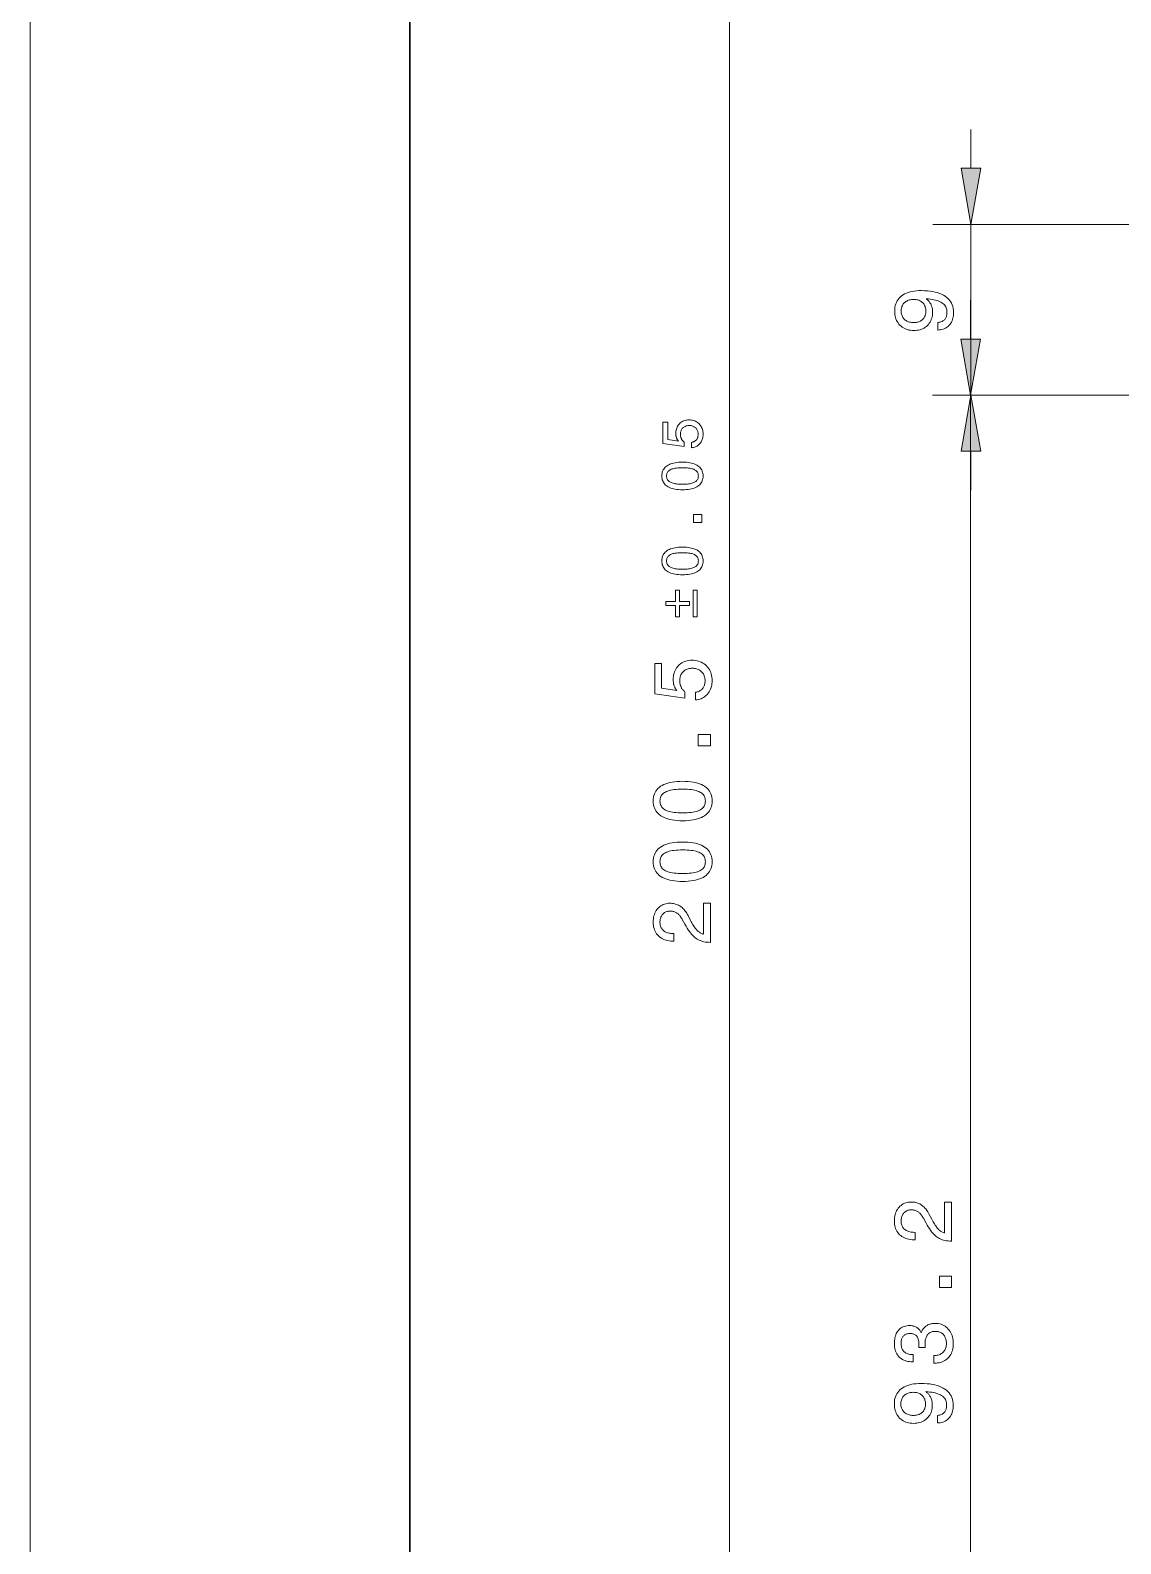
# Model space of a CAD drawing. Extents: x 0 to 297, y 0 to 420.
# Drawn here: x 0 to 57.5, y 231.6 to 311.3 of the extents above; entities that cross this region are included whole.
import ezdxf

# ---------------------------------------------------------------- set-up
doc = ezdxf.new("R2010")
doc.units = 0

msp = doc.modelspace()

# ---------------------------------------------------------------- linework, layer by layer
at = {"color": 7, "lineweight": 13}
for p, q in [((0, 0), (0, 420)), ((36.852, 183.839), (36.852, 378.43)), ((73.807, 301.085), (47.58, 301.085)), ((74.307, 292.085), (47.563, 292.085)), ((74.307, 292.085), (47.58, 292.085)), ((49.563, 198.885), (49.563, 292.085))]:
    msp.add_line(p, q, dxfattribs=at)
at = {"color": 7, "lineweight": 30}
msp.add_line((20, 5), (20, 415), dxfattribs=at)
at = {"color": 7, "lineweight": 13, "ltscale": 0.051139}
for p, q in [((49.58, 304.039), (49.58, 306.085)), ((49.563, 295.039), (49.563, 297.085))]:
    msp.add_line(p, q, dxfattribs=at)
at = {"color": 7, "lineweight": 13, "ltscale": 0.225}
msp.add_line((49.58, 292.085), (49.58, 301.085), dxfattribs=at)
at = {"color": 7, "lineweight": 13, "ltscale": 0.05114}
msp.add_line((49.58, 287.085), (49.58, 289.13), dxfattribs=at)
at = {"color": 7, "lineweight": 13}
for points in [[(49.059, 304.039), (49.58, 301.085), (50.101, 304.039)], [(47.838, 295.519), (47.838, 295.915), (47.882, 295.918), (47.924, 295.925), (47.964, 295.933), (48.002, 295.945), (48.039, 295.959), (48.073, 295.975), (48.105, 295.994), (48.135, 296.016), (48.164, 296.041), (48.19, 296.068), (48.214, 296.097), (48.235, 296.129), (48.254, 296.162), (48.271, 296.198), (48.285, 296.236), (48.296, 296.275), (48.305, 296.317), (48.311, 296.361), (48.315, 296.407), (48.316, 296.455), (48.314, 296.519), (48.306, 296.58), (48.292, 296.638), (48.273, 296.693), (48.249, 296.745), (48.22, 296.794), (48.185, 296.84), (48.144, 296.882), (48.099, 296.922), (48.048, 296.959), (47.991, 296.992), (47.929, 297.023), (47.861, 297.051), (47.788, 297.075), (47.708, 297.097), (47.624, 297.116), (47.533, 297.132), (47.437, 297.146), (47.336, 297.156), (47.229, 297.163), (47.261, 297.137), (47.291, 297.11), (47.32, 297.082), (47.347, 297.053), (47.373, 297.023), (47.397, 296.992), (47.42, 296.959), (47.44, 296.926), (47.46, 296.891), (47.477, 296.855), (47.493, 296.819), (47.508, 296.781), (47.52, 296.743), (47.531, 296.704), (47.541, 296.663), (47.548, 296.623), (47.554, 296.581), (47.558, 296.538), (47.561, 296.495), (47.562, 296.451), (47.559, 296.367), (47.551, 296.287), (47.537, 296.209), (47.518, 296.135), (47.493, 296.065), (47.463, 295.997), (47.428, 295.933), (47.387, 295.872), (47.341, 295.814), (47.289, 295.759), (47.232, 295.709), (47.173, 295.663), (47.109, 295.624), (47.042, 295.589), (46.972, 295.56), (46.898, 295.536), (46.821, 295.517), (46.741, 295.504), (46.656, 295.496), (46.569, 295.493), (46.481, 295.496), (46.396, 295.505), (46.315, 295.519), (46.237, 295.538), (46.162, 295.564), (46.091, 295.595), (46.023, 295.631), (45.959, 295.674), (45.898, 295.721), (45.84, 295.775), (45.787, 295.833), (45.74, 295.894), (45.698, 295.959), (45.662, 296.028), (45.631, 296.1), (45.606, 296.175), (45.586, 296.254), (45.572, 296.336), (45.564, 296.422), (45.561, 296.512), (45.565, 296.614), (45.576, 296.712), (45.594, 296.805), (45.619, 296.892), (45.652, 296.975), (45.692, 297.053), (45.74, 297.126), (45.794, 297.194), (45.856, 297.258), (45.926, 297.316), (46.002, 297.369), (46.084, 297.417), (46.174, 297.458), (46.269, 297.495), (46.371, 297.525), (46.479, 297.551), (46.594, 297.57), (46.716, 297.584), (46.843, 297.593), (46.978, 297.595), (47.136, 297.592), (47.287, 297.583), (47.431, 297.569), (47.567, 297.548), (47.696, 297.521), (47.817, 297.488), (47.931, 297.45), (48.038, 297.405), (48.136, 297.355), (48.228, 297.298), (48.311, 297.236), (48.386, 297.169), (48.452, 297.097), (48.509, 297.02), (48.557, 296.938), (48.596, 296.85), (48.627, 296.758), (48.649, 296.661), (48.662, 296.558), (48.666, 296.451), (48.664, 296.367), (48.657, 296.287), (48.646, 296.211), (48.63, 296.138), (48.61, 296.068), (48.585, 296.002), (48.556, 295.939), (48.522, 295.88), (48.484, 295.824), (48.441, 295.772), (48.394, 295.724), (48.345, 295.681), (48.292, 295.643), (48.236, 295.61), (48.177, 295.582), (48.115, 295.559), (48.051, 295.541), (47.983, 295.529), (47.912, 295.521)], [(46.564, 295.911), (46.622, 295.912), (46.676, 295.917), (46.729, 295.925), (46.779, 295.937), (46.826, 295.951), (46.871, 295.969), (46.914, 295.99), (46.955, 296.014), (46.993, 296.041), (47.029, 296.072), (47.062, 296.105), (47.092, 296.141), (47.118, 296.178), (47.141, 296.218), (47.16, 296.259), (47.175, 296.303), (47.188, 296.349), (47.196, 296.397), (47.202, 296.447), (47.203, 296.499), (47.202, 296.557), (47.196, 296.612), (47.188, 296.665), (47.176, 296.715), (47.16, 296.762), (47.141, 296.807), (47.119, 296.85), (47.093, 296.89), (47.064, 296.927), (47.031, 296.962), (46.996, 296.994), (46.958, 297.022), (46.917, 297.047), (46.874, 297.069), (46.828, 297.087), (46.779, 297.103), (46.728, 297.114), (46.675, 297.123), (46.619, 297.128), (46.56, 297.129), (46.501, 297.128), (46.445, 297.123), (46.39, 297.114), (46.339, 297.103), (46.29, 297.087), (46.243, 297.069), (46.199, 297.047), (46.157, 297.022), (46.118, 296.994), (46.081, 296.962), (46.047, 296.927), (46.017, 296.89), (45.99, 296.851), (45.967, 296.809), (45.947, 296.765), (45.931, 296.719), (45.919, 296.671), (45.91, 296.62), (45.904, 296.567), (45.903, 296.512), (45.904, 296.459), (45.91, 296.408), (45.919, 296.359), (45.932, 296.312), (45.948, 296.268), (45.968, 296.225), (45.992, 296.185), (46.019, 296.147), (46.05, 296.11), (46.085, 296.076), (46.122, 296.045), (46.162, 296.017), (46.205, 295.992), (46.249, 295.97), (46.296, 295.952), (46.345, 295.937), (46.396, 295.926), (46.45, 295.917), (46.506, 295.912)], [(49.042, 295.039), (49.563, 292.085), (50.084, 295.039)], [(50.101, 289.13), (49.58, 292.085), (49.059, 289.13)], [(34.854, 289.318), (34.854, 289.599), (34.886, 289.605), (34.917, 289.612), (34.946, 289.622), (34.974, 289.633), (35, 289.646), (35.025, 289.66), (35.048, 289.676), (35.07, 289.694), (35.091, 289.714), (35.11, 289.735), (35.128, 289.758), (35.143, 289.782), (35.157, 289.808), (35.169, 289.834), (35.179, 289.862), (35.188, 289.891), (35.194, 289.921), (35.199, 289.953), (35.201, 289.986), (35.202, 290.019), (35.201, 290.061), (35.197, 290.101), (35.191, 290.139), (35.182, 290.175), (35.17, 290.21), (35.156, 290.243), (35.139, 290.274), (35.12, 290.304), (35.098, 290.332), (35.074, 290.359), (35.047, 290.383), (35.019, 290.405), (34.99, 290.424), (34.958, 290.441), (34.925, 290.455), (34.891, 290.467), (34.854, 290.476), (34.817, 290.482), (34.777, 290.486), (34.736, 290.487), (34.694, 290.486), (34.654, 290.482), (34.615, 290.476), (34.579, 290.467), (34.544, 290.456), (34.511, 290.442), (34.479, 290.425), (34.449, 290.406), (34.421, 290.384), (34.395, 290.36), (34.371, 290.334), (34.349, 290.306), (34.33, 290.276), (34.314, 290.245), (34.3, 290.212), (34.288, 290.177), (34.28, 290.14), (34.273, 290.102), (34.269, 290.061), (34.268, 290.019), (34.269, 289.995), (34.27, 289.971), (34.273, 289.948), (34.276, 289.925), (34.28, 289.902), (34.286, 289.88), (34.292, 289.858), (34.299, 289.837), (34.308, 289.816), (34.317, 289.796), (34.327, 289.776), (34.338, 289.756), (34.35, 289.738), (34.363, 289.719), (34.377, 289.701), (34.392, 289.684), (34.408, 289.667), (34.425, 289.651), (34.443, 289.635), (34.461, 289.62), (34.461, 289.379), (33.349, 289.544), (33.349, 290.666), (33.597, 290.666), (33.597, 289.746), (34.162, 289.662), (34.149, 289.678), (34.137, 289.694), (34.125, 289.71), (34.114, 289.727), (34.103, 289.744), (34.094, 289.762), (34.084, 289.781), (34.076, 289.8), (34.068, 289.82), (34.061, 289.84), (34.054, 289.861), (34.048, 289.882), (34.043, 289.903), (34.039, 289.925), (34.035, 289.947), (34.032, 289.97), (34.029, 289.993), (34.027, 290.016), (34.026, 290.04), (34.026, 290.064), (34.028, 290.127), (34.034, 290.188), (34.043, 290.246), (34.057, 290.302), (34.074, 290.355), (34.095, 290.406), (34.12, 290.454), (34.149, 290.5), (34.181, 290.543), (34.218, 290.584), (34.258, 290.621), (34.299, 290.655), (34.344, 290.684), (34.391, 290.71), (34.44, 290.732), (34.491, 290.749), (34.545, 290.763), (34.601, 290.773), (34.66, 290.779), (34.721, 290.781), (34.786, 290.779), (34.848, 290.773), (34.908, 290.762), (34.966, 290.748), (35.02, 290.729), (35.073, 290.706), (35.123, 290.679), (35.17, 290.647), (35.215, 290.612), (35.257, 290.572), (35.296, 290.529), (35.331, 290.484), (35.361, 290.435), (35.388, 290.385), (35.411, 290.332), (35.429, 290.276), (35.444, 290.218), (35.454, 290.157), (35.46, 290.094), (35.462, 290.028), (35.46, 289.97), (35.455, 289.914), (35.447, 289.859), (35.435, 289.807), (35.42, 289.757), (35.402, 289.709), (35.38, 289.663), (35.355, 289.618), (35.326, 289.576), (35.295, 289.536), (35.26, 289.499), (35.223, 289.465), (35.185, 289.434), (35.144, 289.407), (35.101, 289.384), (35.056, 289.364), (35.008, 289.347), (34.959, 289.334), (34.908, 289.325)], [(34.377, 287.1), (34.273, 287.102), (34.174, 287.108), (34.081, 287.117), (33.992, 287.13), (33.908, 287.147), (33.83, 287.167), (33.756, 287.191), (33.688, 287.219), (33.625, 287.251), (33.566, 287.286), (33.514, 287.325), (33.466, 287.367), (33.425, 287.413), (33.388, 287.462), (33.358, 287.515), (33.333, 287.571), (33.313, 287.63), (33.299, 287.692), (33.291, 287.759), (33.288, 287.828), (33.291, 287.898), (33.299, 287.964), (33.313, 288.027), (33.332, 288.087), (33.357, 288.143), (33.388, 288.195), (33.423, 288.244), (33.465, 288.29), (33.512, 288.332), (33.564, 288.37), (33.622, 288.405), (33.685, 288.436), (33.753, 288.464), (33.827, 288.488), (33.905, 288.508), (33.989, 288.525), (34.079, 288.537), (34.173, 288.547), (34.273, 288.552), (34.377, 288.554), (34.482, 288.552), (34.581, 288.547), (34.675, 288.537), (34.764, 288.525), (34.848, 288.508), (34.926, 288.488), (34.999, 288.464), (35.067, 288.436), (35.13, 288.405), (35.188, 288.37), (35.24, 288.332), (35.286, 288.29), (35.328, 288.244), (35.363, 288.195), (35.393, 288.143), (35.418, 288.087), (35.437, 288.027), (35.451, 287.964), (35.459, 287.898), (35.462, 287.828), (35.459, 287.759), (35.451, 287.692), (35.437, 287.63), (35.418, 287.571), (35.393, 287.515), (35.363, 287.462), (35.327, 287.413), (35.285, 287.367), (35.238, 287.325), (35.186, 287.286), (35.128, 287.251), (35.065, 287.219), (34.997, 287.191), (34.924, 287.167), (34.846, 287.147), (34.762, 287.13), (34.674, 287.117), (34.58, 287.108), (34.481, 287.102)], [(34.377, 287.39), (34.462, 287.391), (34.542, 287.394), (34.617, 287.399), (34.687, 287.407), (34.753, 287.416), (34.814, 287.428), (34.871, 287.442), (34.923, 287.458), (34.97, 287.476), (35.013, 287.496), (35.051, 287.518), (35.085, 287.543), (35.115, 287.57), (35.142, 287.6), (35.164, 287.632), (35.182, 287.666), (35.196, 287.703), (35.206, 287.742), (35.212, 287.784), (35.214, 287.828), (35.212, 287.872), (35.206, 287.914), (35.196, 287.953), (35.182, 287.99), (35.164, 288.024), (35.142, 288.056), (35.116, 288.086), (35.087, 288.113), (35.053, 288.137), (35.015, 288.159), (34.973, 288.179), (34.926, 288.197), (34.874, 288.212), (34.817, 288.226), (34.756, 288.237), (34.69, 288.247), (34.619, 288.254), (34.543, 288.259), (34.463, 288.262), (34.377, 288.263), (34.292, 288.262), (34.211, 288.259), (34.135, 288.254), (34.064, 288.247), (33.998, 288.237), (33.936, 288.226), (33.88, 288.212), (33.828, 288.197), (33.781, 288.179), (33.738, 288.159), (33.7, 288.137), (33.667, 288.113), (33.637, 288.086), (33.611, 288.056), (33.589, 288.024), (33.571, 287.99), (33.557, 287.953), (33.547, 287.914), (33.541, 287.872), (33.539, 287.828), (33.541, 287.784), (33.547, 287.742), (33.557, 287.703), (33.571, 287.666), (33.589, 287.632), (33.612, 287.6), (33.638, 287.57), (33.668, 287.543), (33.702, 287.518), (33.741, 287.496), (33.783, 287.476), (33.83, 287.458), (33.882, 287.442), (33.939, 287.428), (34, 287.416), (34.066, 287.407), (34.137, 287.399), (34.213, 287.394), (34.293, 287.391)], [(35.402, 285.381), (34.951, 285.381), (34.951, 285.799), (35.402, 285.799)], [(34.377, 282.623), (34.273, 282.625), (34.174, 282.63), (34.081, 282.64), (33.992, 282.653), (33.908, 282.669), (33.83, 282.69), (33.756, 282.714), (33.688, 282.742), (33.625, 282.774), (33.566, 282.809), (33.514, 282.848), (33.466, 282.89), (33.425, 282.936), (33.388, 282.985), (33.358, 283.037), (33.333, 283.093), (33.313, 283.152), (33.299, 283.215), (33.291, 283.281), (33.288, 283.35), (33.291, 283.42), (33.299, 283.487), (33.313, 283.55), (33.332, 283.609), (33.357, 283.665), (33.388, 283.718), (33.423, 283.767), (33.465, 283.812), (33.512, 283.854), (33.564, 283.893), (33.622, 283.928), (33.685, 283.959), (33.753, 283.987), (33.827, 284.01), (33.905, 284.031), (33.989, 284.047), (34.079, 284.06), (34.173, 284.069), (34.273, 284.075), (34.377, 284.077), (34.482, 284.075), (34.581, 284.069), (34.675, 284.06), (34.764, 284.047), (34.848, 284.031), (34.926, 284.01), (34.999, 283.987), (35.067, 283.959), (35.13, 283.928), (35.188, 283.893), (35.24, 283.854), (35.286, 283.812), (35.328, 283.767), (35.363, 283.718), (35.393, 283.665), (35.418, 283.609), (35.437, 283.55), (35.451, 283.487), (35.459, 283.42), (35.462, 283.35), (35.459, 283.281), (35.451, 283.215), (35.437, 283.152), (35.418, 283.093), (35.393, 283.037), (35.363, 282.985), (35.327, 282.936), (35.285, 282.89), (35.238, 282.848), (35.186, 282.809), (35.128, 282.774), (35.065, 282.742), (34.997, 282.714), (34.924, 282.69), (34.846, 282.669), (34.762, 282.653), (34.674, 282.64), (34.58, 282.63), (34.481, 282.625)], [(34.377, 282.912), (34.462, 282.913), (34.542, 282.916), (34.617, 282.922), (34.687, 282.929), (34.753, 282.939), (34.814, 282.95), (34.871, 282.964), (34.923, 282.98), (34.97, 282.998), (35.013, 283.018), (35.051, 283.041), (35.085, 283.066), (35.115, 283.093), (35.142, 283.123), (35.164, 283.155), (35.182, 283.189), (35.196, 283.226), (35.206, 283.265), (35.212, 283.307), (35.214, 283.35), (35.212, 283.395), (35.206, 283.436), (35.196, 283.476), (35.182, 283.513), (35.164, 283.547), (35.142, 283.579), (35.116, 283.608), (35.087, 283.635), (35.053, 283.66), (35.015, 283.682), (34.973, 283.702), (34.926, 283.719), (34.874, 283.735), (34.817, 283.748), (34.756, 283.76), (34.69, 283.769), (34.619, 283.776), (34.543, 283.782), (34.463, 283.785), (34.377, 283.786), (34.292, 283.785), (34.211, 283.782), (34.135, 283.776), (34.064, 283.769), (33.998, 283.76), (33.936, 283.748), (33.88, 283.735), (33.828, 283.719), (33.781, 283.702), (33.738, 283.682), (33.7, 283.66), (33.667, 283.635), (33.637, 283.608), (33.611, 283.579), (33.589, 283.547), (33.571, 283.513), (33.557, 283.476), (33.547, 283.436), (33.541, 283.395), (33.539, 283.35), (33.541, 283.307), (33.547, 283.265), (33.557, 283.226), (33.571, 283.189), (33.589, 283.155), (33.612, 283.123), (33.638, 283.093), (33.668, 283.066), (33.702, 283.041), (33.741, 283.018), (33.783, 282.998), (33.83, 282.98), (33.882, 282.964), (33.939, 282.95), (34, 282.939), (34.066, 282.929), (34.137, 282.922), (34.213, 282.916), (34.293, 282.913)], [(34.743, 281.007), (34.219, 281.007), (34.219, 280.408), (34.014, 280.408), (34.014, 281.007), (33.495, 281.007), (33.495, 281.215), (34.014, 281.215), (34.014, 281.814), (34.219, 281.814), (34.219, 281.215), (34.743, 281.215)], [(34.948, 280.408), (34.948, 281.814), (35.157, 281.814), (35.157, 280.408)], [(35.069, 276.028), (35.069, 276.429), (35.115, 276.437), (35.159, 276.448), (35.201, 276.461), (35.24, 276.477), (35.278, 276.495), (35.313, 276.516), (35.347, 276.539), (35.378, 276.565), (35.408, 276.593), (35.435, 276.624), (35.46, 276.656), (35.483, 276.691), (35.502, 276.727), (35.519, 276.765), (35.534, 276.805), (35.546, 276.846), (35.555, 276.889), (35.562, 276.934), (35.566, 276.981), (35.567, 277.029), (35.565, 277.089), (35.56, 277.145), (35.55, 277.2), (35.538, 277.252), (35.521, 277.301), (35.501, 277.349), (35.477, 277.394), (35.45, 277.436), (35.418, 277.476), (35.383, 277.514), (35.346, 277.549), (35.305, 277.58), (35.263, 277.608), (35.218, 277.632), (35.171, 277.652), (35.122, 277.668), (35.07, 277.681), (35.016, 277.69), (34.959, 277.696), (34.901, 277.698), (34.841, 277.696), (34.783, 277.69), (34.728, 277.681), (34.676, 277.669), (34.626, 277.652), (34.579, 277.632), (34.534, 277.609), (34.491, 277.582), (34.451, 277.551), (34.414, 277.516), (34.379, 277.479), (34.348, 277.439), (34.321, 277.396), (34.298, 277.351), (34.278, 277.304), (34.261, 277.254), (34.249, 277.202), (34.24, 277.147), (34.234, 277.089), (34.232, 277.029), (34.233, 276.995), (34.235, 276.961), (34.239, 276.927), (34.244, 276.894), (34.25, 276.862), (34.257, 276.83), (34.266, 276.799), (34.277, 276.769), (34.289, 276.739), (34.302, 276.71), (34.317, 276.682), (34.332, 276.654), (34.35, 276.627), (34.368, 276.6), (34.388, 276.575), (34.41, 276.55), (34.432, 276.526), (34.456, 276.503), (34.482, 276.48), (34.509, 276.458), (34.509, 276.114), (32.919, 276.351), (32.919, 277.953), (33.273, 277.953), (33.273, 276.639), (34.081, 276.519), (34.062, 276.541), (34.044, 276.564), (34.028, 276.587), (34.012, 276.611), (33.997, 276.637), (33.983, 276.662), (33.97, 276.689), (33.958, 276.716), (33.947, 276.744), (33.936, 276.773), (33.927, 276.803), (33.918, 276.833), (33.911, 276.864), (33.904, 276.895), (33.899, 276.926), (33.895, 276.959), (33.891, 276.991), (33.889, 277.025), (33.887, 277.058), (33.887, 277.093), (33.889, 277.183), (33.898, 277.27), (33.911, 277.353), (33.93, 277.433), (33.955, 277.509), (33.985, 277.582), (34.021, 277.651), (34.062, 277.716), (34.109, 277.778), (34.161, 277.836), (34.217, 277.889), (34.277, 277.937), (34.341, 277.979), (34.407, 278.016), (34.477, 278.047), (34.551, 278.072), (34.628, 278.092), (34.709, 278.106), (34.792, 278.114), (34.88, 278.117), (34.972, 278.114), (35.061, 278.105), (35.147, 278.09), (35.229, 278.07), (35.307, 278.043), (35.382, 278.01), (35.453, 277.971), (35.521, 277.926), (35.584, 277.876), (35.645, 277.819), (35.701, 277.757), (35.75, 277.692), (35.794, 277.624), (35.832, 277.551), (35.865, 277.476), (35.891, 277.396), (35.912, 277.313), (35.926, 277.226), (35.935, 277.136), (35.938, 277.042), (35.936, 276.959), (35.928, 276.878), (35.916, 276.801), (35.9, 276.726), (35.878, 276.654), (35.852, 276.586), (35.821, 276.52), (35.785, 276.456), (35.744, 276.396), (35.699, 276.339), (35.649, 276.286), (35.597, 276.237), (35.542, 276.194), (35.483, 276.155), (35.422, 276.122), (35.357, 276.093), (35.29, 276.069), (35.219, 276.051), (35.146, 276.037)], [(35.852, 273.601), (35.208, 273.601), (35.208, 274.198), (35.852, 274.198)], [(34.388, 269.661), (34.24, 269.664), (34.099, 269.672), (33.964, 269.685), (33.838, 269.704), (33.718, 269.728), (33.606, 269.757), (33.501, 269.791), (33.403, 269.831), (33.313, 269.876), (33.23, 269.927), (33.154, 269.982), (33.087, 270.043), (33.027, 270.108), (32.976, 270.178), (32.932, 270.253), (32.896, 270.333), (32.868, 270.418), (32.848, 270.507), (32.837, 270.601), (32.833, 270.701), (32.836, 270.801), (32.848, 270.895), (32.868, 270.985), (32.896, 271.07), (32.931, 271.15), (32.974, 271.225), (33.026, 271.295), (33.085, 271.36), (33.152, 271.42), (33.227, 271.475), (33.309, 271.525), (33.399, 271.57), (33.497, 271.609), (33.602, 271.643), (33.714, 271.672), (33.834, 271.696), (33.962, 271.714), (34.096, 271.727), (34.239, 271.735), (34.388, 271.738), (34.538, 271.735), (34.68, 271.727), (34.814, 271.714), (34.941, 271.696), (35.06, 271.672), (35.172, 271.643), (35.277, 271.609), (35.374, 271.57), (35.464, 271.525), (35.546, 271.475), (35.62, 271.42), (35.687, 271.36), (35.746, 271.295), (35.797, 271.225), (35.84, 271.15), (35.875, 271.07), (35.903, 270.985), (35.922, 270.895), (35.934, 270.801), (35.938, 270.701), (35.934, 270.601), (35.922, 270.507), (35.902, 270.418), (35.875, 270.333), (35.839, 270.253), (35.796, 270.178), (35.745, 270.108), (35.686, 270.043), (35.619, 269.982), (35.544, 269.927), (35.461, 269.876), (35.371, 269.831), (35.274, 269.791), (35.17, 269.757), (35.058, 269.728), (34.939, 269.704), (34.812, 269.685), (34.678, 269.672), (34.537, 269.664)], [(34.388, 270.074), (34.509, 270.076), (34.623, 270.08), (34.73, 270.088), (34.831, 270.099), (34.925, 270.112), (35.013, 270.129), (35.093, 270.149), (35.168, 270.172), (35.235, 270.197), (35.296, 270.226), (35.351, 270.258), (35.4, 270.294), (35.443, 270.333), (35.48, 270.375), (35.512, 270.421), (35.538, 270.47), (35.558, 270.522), (35.572, 270.578), (35.581, 270.638), (35.584, 270.701), (35.581, 270.764), (35.572, 270.823), (35.558, 270.879), (35.538, 270.932), (35.513, 270.981), (35.481, 271.027), (35.444, 271.069), (35.402, 271.107), (35.353, 271.142), (35.299, 271.174), (35.239, 271.202), (35.172, 271.227), (35.098, 271.25), (35.017, 271.269), (34.929, 271.285), (34.835, 271.299), (34.733, 271.309), (34.625, 271.317), (34.51, 271.321), (34.388, 271.322), (34.266, 271.321), (34.151, 271.317), (34.042, 271.309), (33.941, 271.299), (33.846, 271.285), (33.758, 271.269), (33.677, 271.25), (33.603, 271.227), (33.536, 271.202), (33.476, 271.174), (33.421, 271.142), (33.373, 271.107), (33.33, 271.069), (33.293, 271.027), (33.262, 270.981), (33.236, 270.932), (33.217, 270.879), (33.202, 270.823), (33.194, 270.764), (33.191, 270.701), (33.194, 270.638), (33.202, 270.578), (33.217, 270.522), (33.237, 270.47), (33.263, 270.421), (33.295, 270.375), (33.332, 270.333), (33.375, 270.294), (33.424, 270.258), (33.479, 270.226), (33.54, 270.197), (33.607, 270.172), (33.681, 270.149), (33.762, 270.129), (33.85, 270.112), (33.944, 270.099), (34.045, 270.088), (34.153, 270.08), (34.267, 270.076)], [(34.388, 266.463), (34.24, 266.466), (34.099, 266.474), (33.964, 266.487), (33.838, 266.505), (33.718, 266.529), (33.606, 266.559), (33.501, 266.593), (33.403, 266.633), (33.313, 266.678), (33.23, 266.729), (33.154, 266.784), (33.087, 266.845), (33.027, 266.91), (32.976, 266.98), (32.932, 267.055), (32.896, 267.135), (32.868, 267.219), (32.848, 267.309), (32.837, 267.403), (32.833, 267.502), (32.836, 267.602), (32.848, 267.697), (32.868, 267.787), (32.896, 267.872), (32.931, 267.952), (32.974, 268.027), (33.026, 268.097), (33.085, 268.162), (33.152, 268.222), (33.227, 268.277), (33.309, 268.327), (33.399, 268.372), (33.497, 268.411), (33.602, 268.445), (33.714, 268.474), (33.834, 268.498), (33.962, 268.516), (34.096, 268.529), (34.239, 268.537), (34.388, 268.54), (34.538, 268.537), (34.68, 268.529), (34.814, 268.516), (34.941, 268.498), (35.06, 268.474), (35.172, 268.445), (35.277, 268.411), (35.374, 268.372), (35.464, 268.327), (35.546, 268.277), (35.62, 268.222), (35.687, 268.162), (35.746, 268.097), (35.797, 268.027), (35.84, 267.952), (35.875, 267.872), (35.903, 267.787), (35.922, 267.697), (35.934, 267.602), (35.938, 267.502), (35.934, 267.403), (35.922, 267.309), (35.902, 267.219), (35.875, 267.135), (35.839, 267.055), (35.796, 266.98), (35.745, 266.91), (35.686, 266.845), (35.619, 266.784), (35.544, 266.729), (35.461, 266.678), (35.371, 266.633), (35.274, 266.593), (35.17, 266.559), (35.058, 266.529), (34.939, 266.505), (34.812, 266.487), (34.678, 266.474), (34.537, 266.466)], [(34.388, 266.876), (34.509, 266.878), (34.623, 266.882), (34.73, 266.89), (34.831, 266.901), (34.925, 266.914), (35.013, 266.931), (35.093, 266.951), (35.168, 266.973), (35.235, 266.999), (35.296, 267.028), (35.351, 267.06), (35.4, 267.096), (35.443, 267.134), (35.48, 267.177), (35.512, 267.223), (35.538, 267.272), (35.558, 267.324), (35.572, 267.38), (35.581, 267.44), (35.584, 267.502), (35.581, 267.566), (35.572, 267.625), (35.558, 267.681), (35.538, 267.734), (35.513, 267.783), (35.481, 267.829), (35.444, 267.871), (35.402, 267.909), (35.353, 267.944), (35.299, 267.976), (35.239, 268.004), (35.172, 268.029), (35.098, 268.051), (35.017, 268.071), (34.929, 268.087), (34.835, 268.101), (34.733, 268.111), (34.625, 268.118), (34.51, 268.123), (34.388, 268.124), (34.266, 268.123), (34.151, 268.118), (34.042, 268.111), (33.941, 268.101), (33.846, 268.087), (33.758, 268.071), (33.677, 268.051), (33.603, 268.029), (33.536, 268.004), (33.476, 267.976), (33.421, 267.944), (33.373, 267.909), (33.33, 267.871), (33.293, 267.829), (33.262, 267.783), (33.236, 267.734), (33.217, 267.681), (33.202, 267.625), (33.194, 267.566), (33.191, 267.502), (33.194, 267.44), (33.202, 267.38), (33.217, 267.324), (33.237, 267.272), (33.263, 267.223), (33.295, 267.177), (33.332, 267.134), (33.375, 267.096), (33.424, 267.06), (33.479, 267.028), (33.54, 266.999), (33.607, 266.973), (33.681, 266.951), (33.762, 266.931), (33.85, 266.914), (33.944, 266.901), (34.045, 266.89), (34.153, 266.882), (34.267, 266.878)], [(35.852, 263.252), (35.839, 263.252), (35.751, 263.254), (35.667, 263.26), (35.585, 263.271), (35.506, 263.285), (35.431, 263.304), (35.358, 263.327), (35.288, 263.353), (35.221, 263.384), (35.157, 263.42), (35.096, 263.459), (35.036, 263.503), (34.977, 263.555), (34.917, 263.613), (34.858, 263.677), (34.799, 263.749), (34.74, 263.827), (34.681, 263.911), (34.622, 264.003), (34.563, 264.1), (34.504, 264.205), (34.365, 264.46), (34.34, 264.505), (34.314, 264.547), (34.288, 264.587), (34.261, 264.624), (34.233, 264.659), (34.205, 264.691), (34.176, 264.721), (34.147, 264.748), (34.117, 264.773), (34.086, 264.795), (34.054, 264.815), (34.022, 264.833), (33.988, 264.849), (33.953, 264.863), (33.917, 264.874), (33.881, 264.884), (33.843, 264.891), (33.804, 264.897), (33.763, 264.9), (33.722, 264.901), (33.675, 264.899), (33.631, 264.894), (33.588, 264.886), (33.546, 264.875), (33.507, 264.86), (33.469, 264.842), (33.434, 264.821), (33.4, 264.796), (33.368, 264.768), (33.337, 264.737), (33.31, 264.704), (33.285, 264.668), (33.263, 264.629), (33.244, 264.589), (33.228, 264.546), (33.214, 264.502), (33.204, 264.454), (33.197, 264.405), (33.192, 264.354), (33.191, 264.3), (33.193, 264.247), (33.198, 264.196), (33.208, 264.147), (33.221, 264.101), (33.237, 264.057), (33.258, 264.015), (33.282, 263.976), (33.31, 263.938), (33.341, 263.904), (33.376, 263.871), (33.415, 263.841), (33.456, 263.814), (33.5, 263.791), (33.547, 263.77), (33.597, 263.753), (33.649, 263.739), (33.704, 263.728), (33.762, 263.72), (33.823, 263.715), (33.887, 263.714), (33.922, 263.714), (33.922, 263.322), (33.861, 263.322), (33.768, 263.324), (33.679, 263.333), (33.594, 263.346), (33.513, 263.365), (33.436, 263.389), (33.363, 263.419), (33.294, 263.454), (33.229, 263.494), (33.167, 263.54), (33.11, 263.592), (33.057, 263.647), (33.01, 263.707), (32.968, 263.771), (32.932, 263.838), (32.902, 263.909), (32.877, 263.984), (32.857, 264.063), (32.844, 264.146), (32.835, 264.233), (32.833, 264.323), (32.835, 264.41), (32.842, 264.493), (32.855, 264.574), (32.872, 264.65), (32.894, 264.723), (32.921, 264.793), (32.953, 264.86), (32.99, 264.923), (33.032, 264.983), (33.079, 265.039), (33.13, 265.091), (33.184, 265.137), (33.241, 265.178), (33.301, 265.214), (33.364, 265.244), (33.431, 265.268), (33.5, 265.287), (33.572, 265.301), (33.648, 265.309), (33.726, 265.312), (33.788, 265.31), (33.847, 265.306), (33.905, 265.297), (33.962, 265.286), (34.017, 265.272), (34.071, 265.254), (34.123, 265.233), (34.173, 265.209), (34.222, 265.182), (34.269, 265.152), (34.315, 265.118), (34.36, 265.081), (34.403, 265.04), (34.446, 264.997), (34.487, 264.949), (34.526, 264.899), (34.565, 264.845), (34.602, 264.787), (34.638, 264.727), (34.673, 264.663), (34.802, 264.41), (34.839, 264.34), (34.875, 264.274), (34.911, 264.212), (34.946, 264.154), (34.98, 264.1), (35.014, 264.05), (35.047, 264.005), (35.079, 263.963), (35.11, 263.925), (35.141, 263.892), (35.172, 263.862), (35.203, 263.833), (35.235, 263.807), (35.268, 263.783), (35.302, 263.762), (35.336, 263.742), (35.371, 263.724), (35.407, 263.709), (35.443, 263.696), (35.48, 263.684), (35.48, 265.312), (35.852, 265.312)], [(48.563, 247.51), (48.55, 247.51), (48.463, 247.512), (48.378, 247.518), (48.296, 247.529), (48.218, 247.543), (48.142, 247.562), (48.069, 247.584), (47.999, 247.611), (47.932, 247.642), (47.868, 247.677), (47.807, 247.717), (47.747, 247.761), (47.688, 247.813), (47.628, 247.871), (47.569, 247.935), (47.51, 248.006), (47.451, 248.084), (47.392, 248.169), (47.333, 248.26), (47.274, 248.358), (47.216, 248.463), (47.076, 248.718), (47.051, 248.763), (47.026, 248.805), (46.999, 248.845), (46.972, 248.882), (46.944, 248.917), (46.916, 248.949), (46.887, 248.979), (46.858, 249.006), (46.828, 249.031), (46.797, 249.053), (46.766, 249.073), (46.733, 249.091), (46.699, 249.107), (46.665, 249.121), (46.629, 249.132), (46.592, 249.142), (46.554, 249.149), (46.515, 249.154), (46.475, 249.158), (46.433, 249.159), (46.387, 249.157), (46.342, 249.152), (46.299, 249.144), (46.258, 249.132), (46.218, 249.118), (46.181, 249.1), (46.145, 249.079), (46.111, 249.054), (46.079, 249.026), (46.049, 248.995), (46.021, 248.961), (45.996, 248.925), (45.974, 248.887), (45.955, 248.847), (45.939, 248.804), (45.926, 248.759), (45.915, 248.712), (45.908, 248.663), (45.904, 248.611), (45.902, 248.558), (45.904, 248.505), (45.91, 248.454), (45.919, 248.405), (45.932, 248.359), (45.949, 248.315), (45.969, 248.273), (45.993, 248.233), (46.021, 248.196), (46.052, 248.161), (46.088, 248.129), (46.126, 248.099), (46.168, 248.072), (46.212, 248.049), (46.258, 248.028), (46.308, 248.011), (46.36, 247.997), (46.416, 247.986), (46.474, 247.978), (46.534, 247.973), (46.598, 247.972), (46.634, 247.972), (46.634, 247.58), (46.573, 247.58), (46.48, 247.582), (46.391, 247.59), (46.306, 247.604), (46.225, 247.623), (46.148, 247.647), (46.074, 247.677), (46.005, 247.712), (45.94, 247.752), (45.878, 247.798), (45.821, 247.849), (45.768, 247.905), (45.721, 247.965), (45.68, 248.029), (45.644, 248.096), (45.613, 248.167), (45.588, 248.242), (45.569, 248.321), (45.555, 248.404), (45.547, 248.491), (45.544, 248.581), (45.546, 248.668), (45.554, 248.751), (45.566, 248.831), (45.583, 248.908), (45.605, 248.981), (45.633, 249.051), (45.665, 249.118), (45.702, 249.181), (45.744, 249.24), (45.79, 249.297), (45.841, 249.349), (45.895, 249.395), (45.952, 249.436), (46.012, 249.471), (46.076, 249.501), (46.142, 249.526), (46.211, 249.545), (46.284, 249.559), (46.359, 249.567), (46.438, 249.57), (46.499, 249.568), (46.559, 249.563), (46.617, 249.555), (46.673, 249.544), (46.728, 249.53), (46.782, 249.512), (46.834, 249.491), (46.884, 249.467), (46.933, 249.44), (46.981, 249.409), (47.027, 249.376), (47.071, 249.339), (47.115, 249.298), (47.157, 249.254), (47.198, 249.207), (47.238, 249.156), (47.276, 249.103), (47.313, 249.045), (47.35, 248.984), (47.384, 248.92), (47.513, 248.667), (47.55, 248.597), (47.587, 248.531), (47.622, 248.469), (47.657, 248.412), (47.692, 248.358), (47.725, 248.308), (47.758, 248.262), (47.79, 248.221), (47.822, 248.183), (47.852, 248.15), (47.883, 248.119), (47.914, 248.091), (47.947, 248.065), (47.979, 248.041), (48.013, 248.019), (48.047, 248), (48.082, 247.982), (48.118, 247.967), (48.155, 247.953), (48.192, 247.942), (48.192, 249.57), (48.563, 249.57)], [(48.563, 245.067), (47.92, 245.067), (47.92, 245.663), (48.563, 245.663)], [(47.623, 241.078), (47.623, 241.476), (47.684, 241.479), (47.743, 241.485), (47.799, 241.495), (47.853, 241.507), (47.903, 241.523), (47.951, 241.542), (47.996, 241.564), (48.037, 241.59), (48.076, 241.618), (48.113, 241.65), (48.146, 241.685), (48.175, 241.723), (48.201, 241.763), (48.224, 241.806), (48.243, 241.851), (48.259, 241.899), (48.271, 241.95), (48.28, 242.004), (48.285, 242.06), (48.287, 242.119), (48.285, 242.177), (48.28, 242.232), (48.272, 242.285), (48.261, 242.335), (48.247, 242.383), (48.23, 242.428), (48.209, 242.471), (48.185, 242.511), (48.159, 242.549), (48.128, 242.584), (48.096, 242.616), (48.061, 242.645), (48.023, 242.671), (47.983, 242.693), (47.941, 242.711), (47.896, 242.727), (47.849, 242.739), (47.8, 242.747), (47.748, 242.752), (47.694, 242.754), (47.645, 242.752), (47.598, 242.747), (47.554, 242.739), (47.511, 242.727), (47.471, 242.712), (47.433, 242.693), (47.397, 242.672), (47.364, 242.647), (47.332, 242.618), (47.303, 242.586), (47.276, 242.551), (47.253, 242.514), (47.232, 242.473), (47.213, 242.43), (47.198, 242.385), (47.185, 242.336), (47.176, 242.285), (47.169, 242.231), (47.164, 242.174), (47.163, 242.115), (47.163, 242.107), (47.163, 242.098), (47.163, 242.089), (47.163, 242.081), (47.163, 242.072), (47.164, 242.063), (47.164, 242.054), (47.164, 242.045), (47.165, 242.036), (47.165, 242.026), (47.165, 242.017), (47.166, 242.007), (47.166, 241.996), (47.167, 241.985), (47.168, 241.973), (47.168, 241.96), (47.169, 241.947), (47.17, 241.933), (47.171, 241.919), (47.171, 241.904), (46.832, 241.904), (46.832, 241.913), (46.833, 241.923), (46.833, 241.932), (46.833, 241.941), (46.834, 241.95), (46.834, 241.958), (46.834, 241.967), (46.835, 241.976), (46.835, 241.984), (46.835, 241.993), (46.835, 242.001), (46.835, 242.009), (46.836, 242.017), (46.836, 242.025), (46.836, 242.033), (46.836, 242.041), (46.836, 242.049), (46.836, 242.056), (46.836, 242.064), (46.836, 242.071), (46.835, 242.127), (46.832, 242.181), (46.826, 242.232), (46.818, 242.279), (46.807, 242.324), (46.795, 242.366), (46.78, 242.404), (46.763, 242.44), (46.743, 242.472), (46.721, 242.502), (46.697, 242.529), (46.67, 242.552), (46.641, 242.573), (46.61, 242.592), (46.576, 242.607), (46.54, 242.62), (46.501, 242.629), (46.46, 242.636), (46.416, 242.641), (46.37, 242.642), (46.326, 242.641), (46.283, 242.637), (46.243, 242.63), (46.205, 242.62), (46.169, 242.608), (46.135, 242.593), (46.103, 242.575), (46.073, 242.555), (46.046, 242.532), (46.02, 242.506), (45.997, 242.478), (45.976, 242.447), (45.958, 242.414), (45.942, 242.378), (45.929, 242.34), (45.918, 242.3), (45.909, 242.257), (45.903, 242.212), (45.899, 242.165), (45.898, 242.115), (45.9, 242.059), (45.904, 242.006), (45.913, 241.955), (45.924, 241.908), (45.939, 241.863), (45.956, 241.821), (45.978, 241.781), (46.002, 241.745), (46.029, 241.711), (46.06, 241.68), (46.094, 241.651), (46.131, 241.626), (46.171, 241.604), (46.214, 241.585), (46.261, 241.568), (46.31, 241.555), (46.362, 241.544), (46.417, 241.537), (46.475, 241.533), (46.537, 241.531), (46.537, 241.147), (46.507, 241.147), (46.421, 241.15), (46.338, 241.158), (46.259, 241.17), (46.183, 241.188), (46.111, 241.211), (46.043, 241.24), (45.978, 241.273), (45.917, 241.311), (45.859, 241.355), (45.805, 241.403), (45.756, 241.456), (45.711, 241.513), (45.672, 241.573), (45.638, 241.637), (45.609, 241.704), (45.586, 241.775), (45.567, 241.849), (45.554, 241.927), (45.546, 242.009), (45.544, 242.094), (45.546, 242.184), (45.552, 242.27), (45.563, 242.351), (45.578, 242.429), (45.597, 242.502), (45.62, 242.571), (45.648, 242.636), (45.68, 242.697), (45.716, 242.754), (45.757, 242.807), (45.801, 242.855), (45.849, 242.898), (45.9, 242.936), (45.954, 242.968), (46.012, 242.996), (46.073, 243.019), (46.137, 243.037), (46.205, 243.049), (46.277, 243.057), (46.351, 243.059), (46.394, 243.059), (46.436, 243.056), (46.476, 243.051), (46.515, 243.044), (46.553, 243.036), (46.589, 243.025), (46.624, 243.012), (46.658, 242.998), (46.691, 242.982), (46.722, 242.964), (46.752, 242.943), (46.781, 242.922), (46.808, 242.898), (46.834, 242.872), (46.858, 242.845), (46.88, 242.815), (46.902, 242.784), (46.921, 242.751), (46.94, 242.717), (46.956, 242.68), (46.975, 242.727), (46.996, 242.772), (47.018, 242.815), (47.043, 242.855), (47.07, 242.893), (47.098, 242.929), (47.129, 242.962), (47.161, 242.993), (47.196, 243.022), (47.233, 243.048), (47.271, 243.072), (47.311, 243.093), (47.353, 243.112), (47.396, 243.128), (47.442, 243.142), (47.489, 243.153), (47.538, 243.162), (47.588, 243.168), (47.64, 243.172), (47.694, 243.173), (47.779, 243.17), (47.86, 243.162), (47.938, 243.147), (48.013, 243.126), (48.084, 243.1), (48.151, 243.067), (48.216, 243.029), (48.276, 242.984), (48.334, 242.934), (48.388, 242.878), (48.437, 242.817), (48.482, 242.752), (48.521, 242.684), (48.555, 242.611), (48.584, 242.535), (48.607, 242.454), (48.626, 242.37), (48.639, 242.282), (48.647, 242.19), (48.649, 242.094), (48.647, 242.003), (48.638, 241.916), (48.625, 241.833), (48.606, 241.753), (48.581, 241.677), (48.551, 241.605), (48.516, 241.537), (48.475, 241.472), (48.429, 241.411), (48.377, 241.354), (48.321, 241.301), (48.261, 241.255), (48.198, 241.213), (48.131, 241.177), (48.06, 241.147), (47.986, 241.122), (47.908, 241.103), (47.826, 241.089), (47.741, 241.081), (47.652, 241.078)], [(47.821, 237.932), (47.821, 238.329), (47.865, 238.332), (47.907, 238.338), (47.947, 238.347), (47.985, 238.358), (48.022, 238.372), (48.056, 238.389), (48.088, 238.408), (48.118, 238.43), (48.146, 238.454), (48.173, 238.481), (48.197, 238.511), (48.218, 238.543), (48.237, 238.576), (48.254, 238.612), (48.268, 238.649), (48.279, 238.689), (48.288, 238.731), (48.294, 238.775), (48.298, 238.82), (48.299, 238.868), (48.297, 238.933), (48.289, 238.994), (48.275, 239.052), (48.256, 239.107), (48.232, 239.159), (48.202, 239.208), (48.168, 239.253), (48.127, 239.296), (48.082, 239.336), (48.03, 239.372), (47.974, 239.406), (47.912, 239.436), (47.844, 239.464), (47.77, 239.489), (47.691, 239.511), (47.607, 239.53), (47.516, 239.546), (47.42, 239.559), (47.319, 239.569), (47.211, 239.577), (47.244, 239.551), (47.274, 239.524), (47.303, 239.496), (47.33, 239.467), (47.356, 239.437), (47.38, 239.405), (47.402, 239.373), (47.423, 239.339), (47.443, 239.305), (47.46, 239.269), (47.476, 239.232), (47.491, 239.195), (47.503, 239.156), (47.514, 239.117), (47.523, 239.077), (47.531, 239.036), (47.537, 238.994), (47.541, 238.952), (47.544, 238.908), (47.545, 238.864), (47.542, 238.781), (47.534, 238.7), (47.52, 238.623), (47.501, 238.549), (47.476, 238.478), (47.446, 238.411), (47.411, 238.346), (47.37, 238.285), (47.323, 238.227), (47.272, 238.173), (47.215, 238.122), (47.155, 238.077), (47.092, 238.037), (47.025, 238.003), (46.955, 237.973), (46.881, 237.95), (46.804, 237.931), (46.723, 237.918), (46.639, 237.91), (46.552, 237.907), (46.463, 237.91), (46.379, 237.918), (46.297, 237.932), (46.219, 237.952), (46.145, 237.977), (46.074, 238.008), (46.006, 238.045), (45.942, 238.087), (45.881, 238.135), (45.823, 238.188), (45.77, 238.246), (45.723, 238.308), (45.681, 238.373), (45.644, 238.441), (45.614, 238.513), (45.589, 238.589), (45.569, 238.668), (45.555, 238.75), (45.547, 238.836), (45.544, 238.925), (45.547, 239.028), (45.558, 239.125), (45.577, 239.218), (45.602, 239.306), (45.635, 239.389), (45.675, 239.467), (45.723, 239.54), (45.777, 239.608), (45.839, 239.671), (45.909, 239.73), (45.985, 239.783), (46.067, 239.83), (46.156, 239.872), (46.252, 239.908), (46.354, 239.939), (46.462, 239.964), (46.577, 239.984), (46.699, 239.998), (46.826, 240.006), (46.961, 240.009), (47.119, 240.006), (47.27, 239.997), (47.414, 239.982), (47.55, 239.961), (47.679, 239.935), (47.8, 239.902), (47.914, 239.863), (48.02, 239.819), (48.119, 239.768), (48.211, 239.712), (48.294, 239.65), (48.369, 239.583), (48.434, 239.511), (48.491, 239.433), (48.54, 239.351), (48.579, 239.264), (48.61, 239.172), (48.632, 239.074), (48.645, 238.972), (48.649, 238.864), (48.647, 238.781), (48.64, 238.701), (48.629, 238.624), (48.613, 238.551), (48.593, 238.481), (48.568, 238.415), (48.539, 238.353), (48.505, 238.293), (48.467, 238.238), (48.424, 238.185), (48.377, 238.137), (48.327, 238.094), (48.275, 238.056), (48.219, 238.023), (48.16, 237.996), (48.098, 237.973), (48.033, 237.955), (47.966, 237.942), (47.895, 237.935)], [(46.547, 238.324), (46.604, 238.326), (46.659, 238.331), (46.711, 238.339), (46.761, 238.35), (46.809, 238.365), (46.854, 238.382), (46.897, 238.403), (46.938, 238.428), (46.976, 238.455), (47.012, 238.486), (47.045, 238.519), (47.075, 238.554), (47.101, 238.592), (47.124, 238.631), (47.143, 238.673), (47.158, 238.717), (47.17, 238.763), (47.179, 238.811), (47.184, 238.861), (47.186, 238.913), (47.184, 238.97), (47.179, 239.026), (47.171, 239.078), (47.159, 239.128), (47.143, 239.176), (47.124, 239.221), (47.102, 239.263), (47.076, 239.303), (47.047, 239.341), (47.014, 239.375), (46.979, 239.407), (46.94, 239.436), (46.9, 239.461), (46.856, 239.483), (46.811, 239.501), (46.762, 239.516), (46.711, 239.528), (46.658, 239.536), (46.602, 239.541), (46.543, 239.543), (46.484, 239.541), (46.427, 239.536), (46.373, 239.528), (46.322, 239.516), (46.272, 239.501), (46.226, 239.483), (46.181, 239.461), (46.14, 239.436), (46.1, 239.407), (46.063, 239.375), (46.03, 239.341), (45.999, 239.304), (45.973, 239.264), (45.949, 239.223), (45.93, 239.179), (45.914, 239.133), (45.901, 239.084), (45.892, 239.034), (45.887, 238.981), (45.885, 238.925), (45.887, 238.872), (45.893, 238.822), (45.902, 238.773), (45.915, 238.726), (45.931, 238.682), (45.951, 238.639), (45.975, 238.599), (46.002, 238.56), (46.033, 238.524), (46.068, 238.49), (46.105, 238.458), (46.145, 238.43), (46.187, 238.406), (46.232, 238.384), (46.279, 238.366), (46.328, 238.351), (46.379, 238.339), (46.433, 238.331), (46.489, 238.326)]]:
    msp.add_lwpolyline(points, close=True, dxfattribs=at)
for points in [[(49.059, 304.039), (49.58, 301.085), (49.059, 304.039), (50.101, 304.039)], [(49.042, 295.039), (49.563, 292.085), (49.042, 295.039), (50.084, 295.039)], [(50.101, 289.13), (49.58, 292.085), (50.101, 289.13), (49.059, 289.13)]]:
    msp.add_solid(points, dxfattribs=at)

doc.saveas('drawing.dxf')
